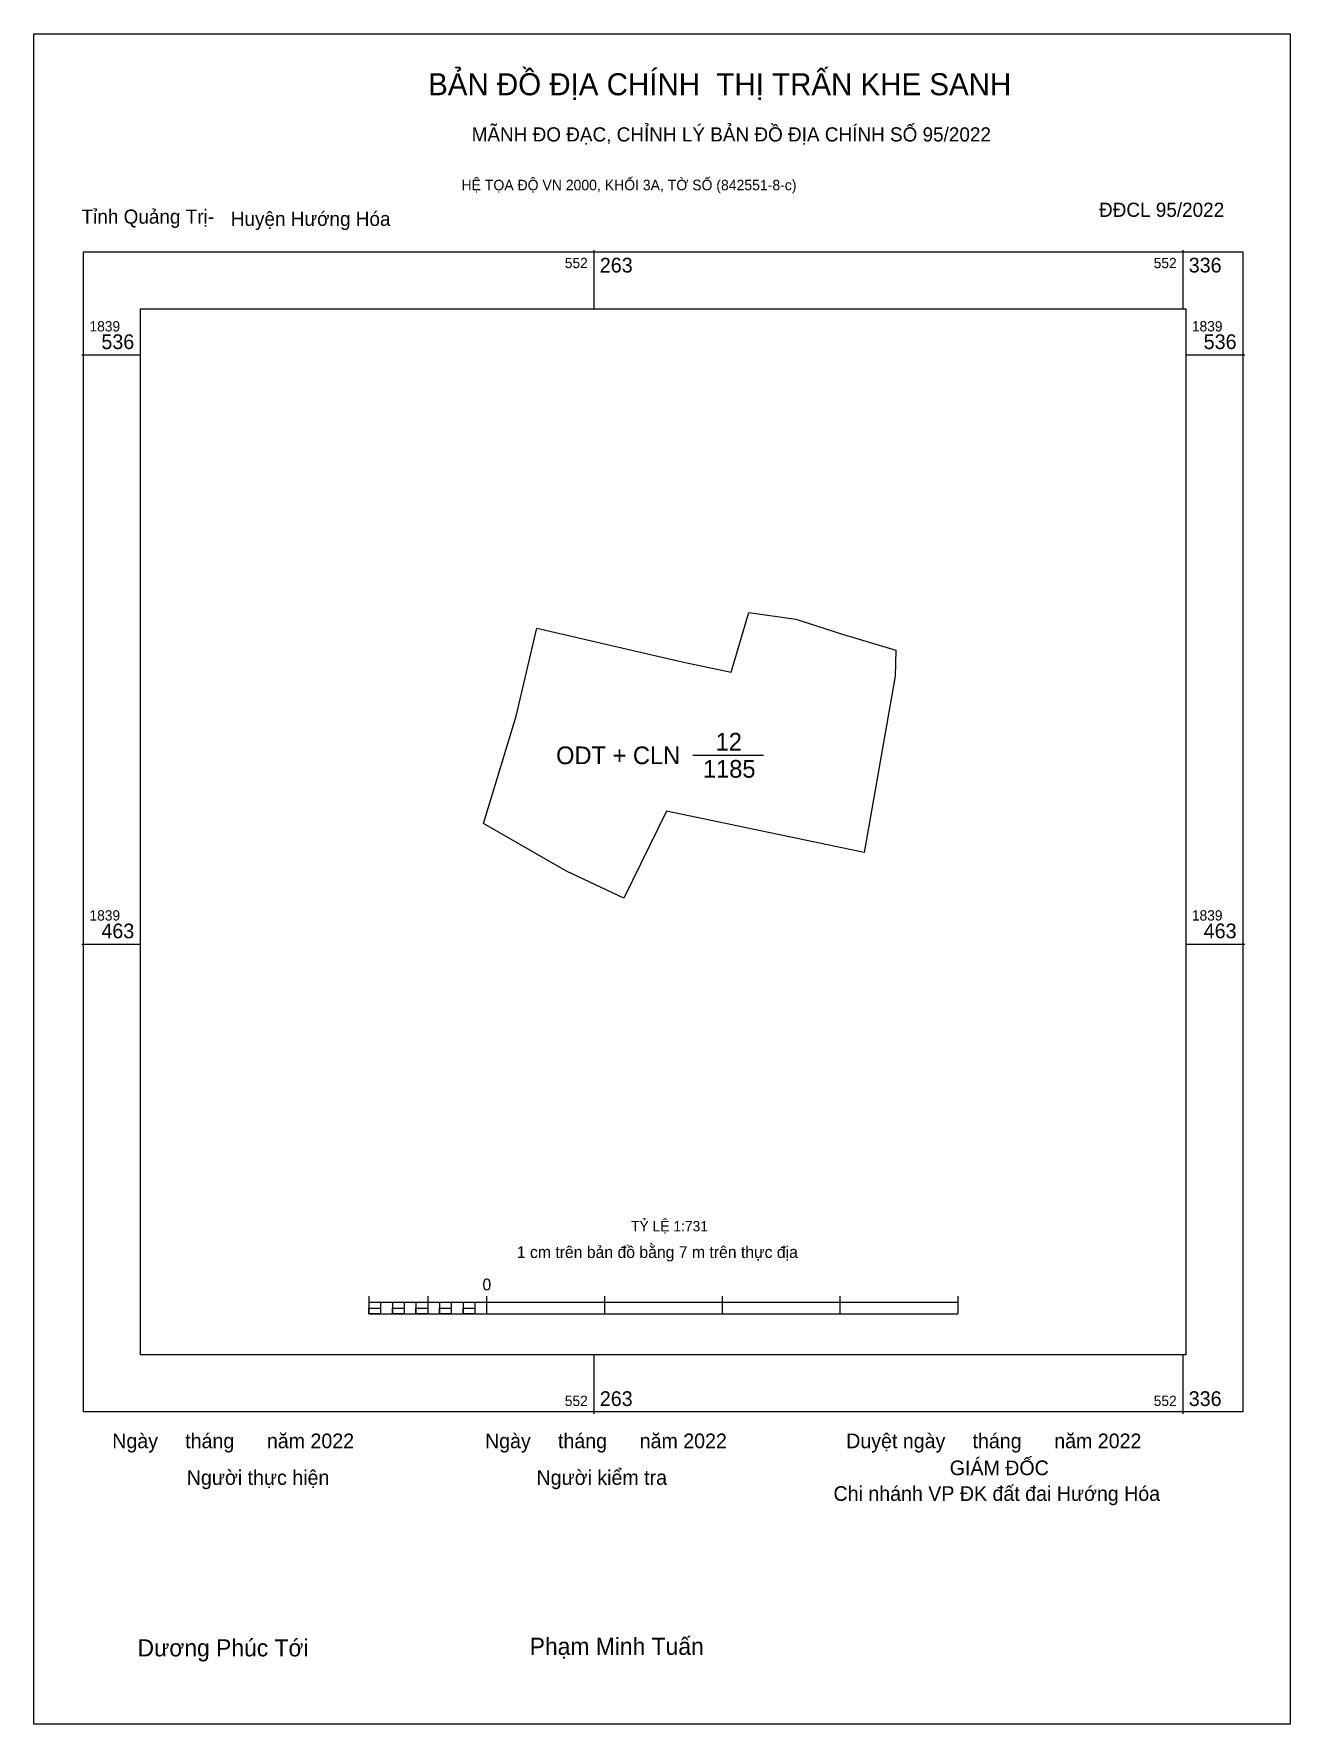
# Model space of a CAD drawing. Extents: x 552194 to 552350, y 1839366 to 1839576.
import ezdxf

# ---------------------------------------------------------------- set-up
doc = ezdxf.new("R2010")
doc.units = 0
for name, color, linetype in [('Level 10', 7, 'Continuous'), ('Level 13', 7, 'Continuous'), ('Level 15', 7, 'Continuous'), ('Level 6', 7, 'Continuous'), ('Level 62', 7, 'Continuous'), ('Level 63', 7, 'Continuous'), ('Level 9', 7, 'Continuous')]:
    doc.layers.add(name, color=color, linetype=linetype)

msp = doc.modelspace()

# ---------------------------------------------------------------- linework, layer by layer
at = {"layer": 'Level 10'}
msp.add_lwpolyline([(552282.5, 1839504.39), (552288.37, 1839503.56), (552294.64, 1839501.54), (552294.97, 1839501.44), (552300.78, 1839499.71), (552300.7, 1839496.46), (552296.82, 1839474.59), (552272.3, 1839479.7), (552267, 1839468.92), (552259.87, 1839472.27), (552249.57, 1839478.17), (552253.61, 1839491.52), (552256.16, 1839502.43), (552274.23, 1839498.27), (552280.33, 1839496.96)], close=True, dxfattribs=at)
at = {"layer": 'Level 15'}
msp.add_lwpolyline([(552193.68, 1839576.24), (552349.77, 1839576.24), (552349.77, 1839366.34), (552193.68, 1839366.34)], close=True, dxfattribs=at)
at = {"layer": 'Level 62'}
msp.add_lwpolyline([(552206.95, 1839542.07), (552336.81, 1839542.07), (552336.81, 1839412.21), (552206.95, 1839412.21)], close=True, dxfattribs=at)
at = {"layer": 'Level 63'}
for p, q in [((552263.27, 1839549.38), (552263.27, 1839542.07)), ((552336.43, 1839549.38), (552336.43, 1839542.07)), ((552199.64, 1839536.36), (552206.95, 1839536.36)), ((552336.81, 1839536.36), (552344.13, 1839536.36)), ((552199.64, 1839463.2), (552206.95, 1839463.2)), ((552336.81, 1839463.2), (552344.13, 1839463.2)), ((552235.3, 1839419.47), (552235.3, 1839417.28)), ((552235.3, 1839418.74), (552308.46, 1839418.74)), ((552236.77, 1839418.74), (552236.77, 1839417.28)), ((552238.23, 1839418.74), (552238.23, 1839417.28)), ((552239.69, 1839418.74), (552239.69, 1839417.28)), ((552241.16, 1839418.74), (552241.16, 1839417.28)), ((552242.62, 1839419.47), (552242.62, 1839417.28)), ((552242.62, 1839418.74), (552242.62, 1839417.28)), ((552244.08, 1839418.74), (552244.08, 1839417.28)), ((552245.55, 1839418.74), (552245.55, 1839417.28)), ((552247.01, 1839418.74), (552247.01, 1839417.28)), ((552248.47, 1839418.74), (552248.47, 1839417.28)), ((552249.94, 1839419.47), (552249.94, 1839417.28)), ((552249.94, 1839418.74), (552249.94, 1839417.28)), ((552264.57, 1839419.47), (552264.57, 1839417.28)), ((552279.2, 1839419.47), (552279.2, 1839417.28)), ((552293.83, 1839419.47), (552293.83, 1839417.28)), ((552308.46, 1839419.47), (552308.46, 1839417.28)), ((552235.3, 1839417.28), (552308.46, 1839417.28)), ((552263.27, 1839412.21), (552263.27, 1839404.89)), ((552336.43, 1839412.21), (552336.43, 1839404.89))]:
    msp.add_line(p, q, dxfattribs=at)
for points in [[(552199.87, 1839549.16), (552343.9, 1839549.16), (552343.9, 1839405.12), (552199.87, 1839405.12)], [(552235.3, 1839418.01), (552236.77, 1839418.01), (552236.77, 1839417.28), (552235.3, 1839417.28)], [(552235.3, 1839418.01), (552236.77, 1839418.01), (552236.77, 1839417.28), (552235.3, 1839417.28)], [(552238.23, 1839418.01), (552239.69, 1839418.01), (552239.69, 1839417.28), (552238.23, 1839417.28)], [(552241.16, 1839418.01), (552242.62, 1839418.01), (552242.62, 1839417.28), (552241.16, 1839417.28)], [(552244.08, 1839418.01), (552245.55, 1839418.01), (552245.55, 1839417.28), (552244.08, 1839417.28)], [(552247.01, 1839418.01), (552248.47, 1839418.01), (552248.47, 1839417.28), (552247.01, 1839417.28)]]:
    msp.add_lwpolyline(points, close=True, dxfattribs=at)
at = {"layer": 'Level 9'}
msp.add_line((552275.55, 1839486.65), (552284.34, 1839486.65), dxfattribs=at)

# ---------------------------------------------------------------- texts
at = {"layer": 'Level 13'}
for s, p in [('12', (552278.39, 1839487.24)), ('ODT + CLN', (552258.57, 1839485.55)), ('1185', (552276.81, 1839483.87))]:
    msp.add_text(s, height=2.195, dxfattribs=at).set_placement(p)
at = {"layer": 'Level 6'}
msp.add_text('TỶ LỆ 1:731', height=1.286, dxfattribs=at).set_placement((552267.88, 1839427.54))
at = {"layer": 'Level 63'}
for s, height, p in [('BẢN ĐỒ ĐỊA CHÍNH  THỊ TRẤN KHE SANH', 2.7388, (552242.67, 1839568.61)), ('MÃNH ĐO ĐẠC, CHỈNH LÝ BẢN ĐỒ ĐỊA CHÍNH SỐ 95/2022', 1.7574, (552248.08, 1839562.87)), ('HỆ TỌA ĐỘ VN 2000, KHỐI 3A, TỜ SỐ (842551-8-c)', 1.3009, (552246.82, 1839556.81)), ('552', 1.28, (552259.65, 1839547.14)), ('263', 1.829, (552264, 1839546.6)), ('552', 1.28, (552332.81, 1839547.14)), ('336', 1.829, (552337.16, 1839546.6)), ('1839', 1.28, (552200.6, 1839539.28)), ('1839', 1.28, (552337.55, 1839539.28)), ('536', 1.829, (552202.08, 1839537.09)), ('536', 1.829, (552339.02, 1839537.09)), ('1839', 1.28, (552200.6, 1839466.13)), ('1839', 1.28, (552337.55, 1839466.13)), ('463', 1.829, (552202.08, 1839463.93)), ('463', 1.829, (552339.02, 1839463.93)), ('1 cm trên bản đồ bằng 7 m trên thực địa', 1.4631, (552253.69, 1839424.23)), ('0', 1.46, (552249.42, 1839420.21)), ('263', 1.829, (552264, 1839405.85)), ('336', 1.829, (552337.16, 1839405.85)), ('552', 1.28, (552259.65, 1839405.85)), ('552', 1.28, (552332.81, 1839405.85)), ('Ngày     tháng      năm 2022', 1.8204, (552203.43, 1839400.61)), ('Ngày     tháng      năm 2022', 1.8204, (552249.74, 1839400.61)), ('Duyệt ngày     tháng      năm 2022', 1.8204, (552294.61, 1839400.61)), ('GIÁM ĐỐC', 1.82, (552307.47, 1839397.26)), ('Người thực hiện', 1.8204, (552212.69, 1839396.06)), ('Người kiểm tra', 1.8204, (552256.14, 1839396.06)), ('Chi nhánh VP ĐK đất đai Hướng Hóa', 1.8204, (552293.03, 1839394.07)), ('Dương Phúc Tới', 2.1233, (552206.57, 1839374.76)), ('Phạm Minh Tuấn', 2.1233, (552255.29, 1839374.95))]:
    msp.add_text(s, height=height, dxfattribs=at).set_placement(p)
at = {"layer": 'Level 9'}
for s, p in [('Tỉnh Quảng Trị-', (552199.62, 1839552.66)), ('ĐĐCL 95/2022', (552326.02, 1839553.51)), ('Huyện Hướng Hóa', (552218.16, 1839552.39))]:
    msp.add_text(s, height=1.7574, dxfattribs=at).set_placement(p)

doc.saveas('drawing.dxf')
